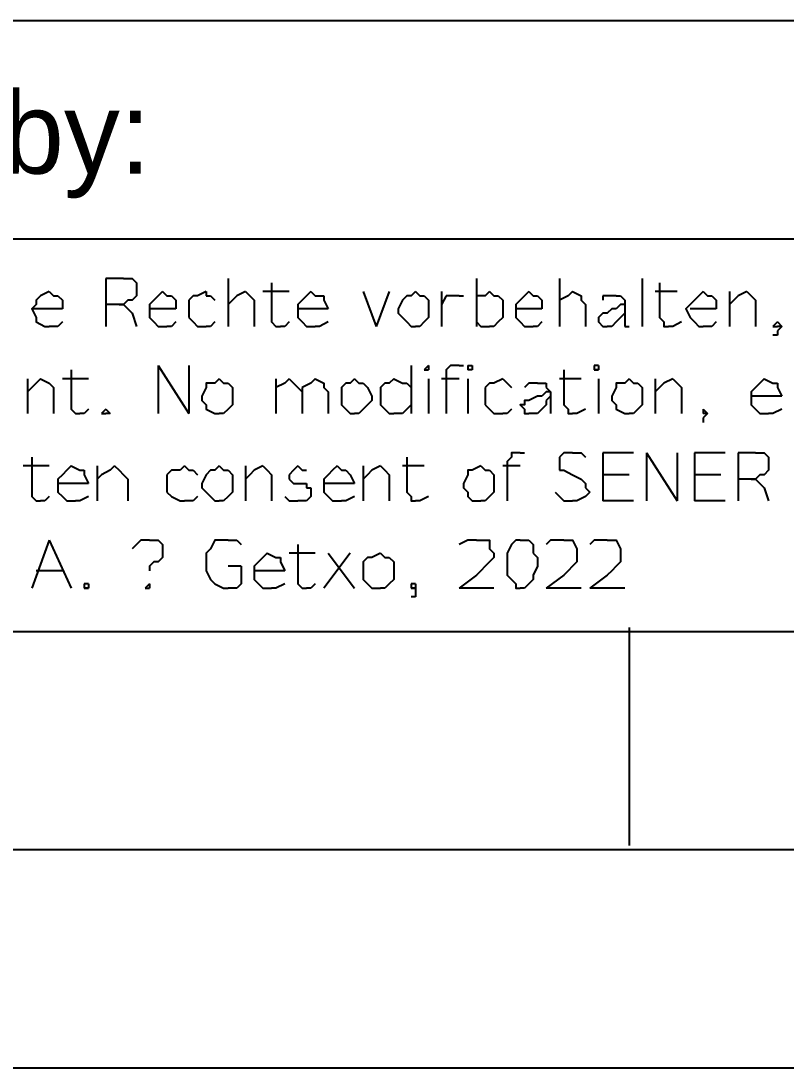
# Model space of a CAD drawing. Extents: x 0 to 594, y 0 to 420.
# Drawn here: x 523.95 to 541.5, y 0 to 24 of the extents above; entities that cross this region are included whole.
import ezdxf

# ---------------------------------------------------------------- set-up
doc = ezdxf.new("R2010")
doc.units = 0
doc.styles.add('HTX1', font='O8116901', dxfattribs={"width": 1.02})

msp = doc.modelspace()

# ---------------------------------------------------------------- linework, layer by layer
at = {"layer": 'GT_1', "flags": 128}
for points in [[(584, 24), (456, 24)], [(584, 19), (409, 19)], [(525.9, 18.1), (525.9, 17)], [(526.3, 18.1), (525.9, 18.1)], [(526.3, 18.1), (526.4, 18.1), (526.5, 18.1), (526.6, 18), (526.6, 17.8), (526.6, 17.7), (526.5, 17.6), (526.4, 17.6), (526.3, 17.5), (525.9, 17.5)], [(528.7, 18.1), (528.7, 17)], [(529.7, 18), (529.7, 17.2), (529.7, 17.1), (529.8, 17), (529.9, 17)], [(534.4, 18.1), (534.4, 17)], [(536.3, 18.1), (536.3, 17)], [(538.2, 18.1), (538.2, 17)], [(538.6, 18), (538.6, 17.2), (538.7, 17.1), (538.7, 17), (538.8, 17)], [(524.6, 17.8), (524.4, 17.7), (524.3, 17.6), (524.3, 17.5), (524.2, 17.4), (524.3, 17.2), (524.3, 17.1), (524.5, 17), (524.6, 17)], [(524.6, 17.8), (524.7, 17.7)], [(527.2, 17.8), (527.1, 17.7), (527, 17.6), (526.9, 17.5), (526.9, 17.4), (526.9, 17.2), (527, 17.1), (527.1, 17), (527.3, 17)], [(527.2, 17.8), (527.3, 17.7)], [(528.2, 17.8), (528, 17.7)], [(528.2, 17.8), (528.2, 17.7)], [(529.1, 17.8), (528.9, 17.7)], [(529.1, 17.8), (529.2, 17.7), (529.3, 17.6), (529.3, 17.5), (529.3, 17)], [(530.1, 17.8), (529.5, 17.8)], [(530.6, 17.8), (530.5, 17.7), (530.4, 17.6), (530.3, 17.5), (530.3, 17.4), (530.3, 17.2), (530.4, 17.1), (530.5, 17), (530.7, 17)], [(530.6, 17.8), (530.7, 17.7)], [(531.8, 17.8), (532.1, 17)], [(532.4, 17.8), (532.1, 17)], [(533, 17.8), (532.9, 17.7), (532.8, 17.7), (532.7, 17.6), (532.6, 17.4), (532.6, 17.3), (532.7, 17.2), (532.8, 17.1), (532.9, 17), (533, 17)], [(533, 17.8), (533.1, 17.7)], [(533.6, 17.8), (533.6, 17)], [(534.7, 17.8), (534.6, 17.7), (534.5, 17.7), (534.4, 17.7), (534.4, 17.6)], [(534.7, 17.8), (534.8, 17.7)], [(535.6, 17.8), (535.5, 17.7), (535.4, 17.6), (535.3, 17.5), (535.3, 17.4), (535.3, 17.2), (535.4, 17.1), (535.5, 17), (535.7, 17)], [(535.6, 17.8), (535.7, 17.7)], [(536.6, 17.8), (536.5, 17.7)], [(536.6, 17.8), (536.8, 17.7), (536.8, 17.6), (536.9, 17.5), (536.9, 17)], [(539, 17.8), (538.5, 17.8)], [(539.6, 17.8), (539.5, 17.7), (539.4, 17.6), (539.3, 17.5), (539.2, 17.4), (539.3, 17.2), (539.4, 17.1), (539.5, 17), (539.6, 17)], [(539.6, 17.8), (539.7, 17.7)], [(540.2, 17.8), (540.2, 17)], [(540.6, 17.8), (540.4, 17.7)], [(540.6, 17.8), (540.7, 17.7), (540.8, 17.6), (540.8, 17.5), (540.8, 17)], [(524.7, 17.7), (524.8, 17.7)], [(524.8, 17.7), (524.9, 17.6)], [(524.9, 17.6), (524.9, 17.4)], [(527.3, 17.7), (527.4, 17.7)], [(527.4, 17.7), (527.5, 17.6)], [(527.5, 17.6), (527.5, 17.4)], [(527.9, 17.7), (527.8, 17.6)], [(527.8, 17.6), (527.8, 17.4)], [(528, 17.7), (527.9, 17.7)], [(528.2, 17.7), (528.3, 17.7)], [(528.3, 17.7), (528.4, 17.6)], [(528.8, 17.6), (528.7, 17.5)], [(528.9, 17.7), (528.8, 17.6)], [(530.7, 17.7), (530.9, 17.7)], [(530.9, 17.7), (530.9, 17.6)], [(530.9, 17.6), (531, 17.4)], [(533.1, 17.7), (533.2, 17.7)], [(533.2, 17.7), (533.3, 17.6)], [(533.3, 17.6), (533.3, 17.4)], [(533.7, 17.7), (533.6, 17.5)], [(533.9, 17.7), (533.7, 17.7)], [(534, 17.7), (533.9, 17.7)], [(534, 17.7), (534.1, 17.7)], [(534.8, 17.7), (534.9, 17.7)], [(534.9, 17.7), (535, 17.6)], [(535, 17.6), (535, 17.4)], [(535.7, 17.7), (535.8, 17.7)], [(535.8, 17.7), (535.9, 17.6)], [(535.9, 17.6), (535.9, 17.4)], [(536.5, 17.7), (536.3, 17.6)], [(536.3, 17.6), (536.3, 17.5)], [(537.3, 17.7), (537.3, 17.6)], [(537.5, 17.7), (537.3, 17.7)], [(537.6, 17.7), (537.5, 17.7)], [(537.6, 17.7), (537.7, 17.7)], [(537.7, 17.7), (537.8, 17.6)], [(537.8, 17.6), (537.8, 17.5)], [(539.7, 17.7), (539.8, 17.7)], [(539.8, 17.7), (539.9, 17.6)], [(539.9, 17.6), (539.9, 17.4)], [(540.3, 17.6), (540.2, 17.5)], [(540.4, 17.7), (540.3, 17.6)], [(524.9, 17.4), (524.2, 17.4)], [(526.2, 17.5), (526.3, 17.5)], [(526.3, 17.5), (526.4, 17.4)], [(526.4, 17.4), (526.5, 17.3)], [(526.5, 17.3), (526.6, 17)], [(527.5, 17.4), (526.9, 17.4)], [(527.8, 17.4), (527.8, 17.3)], [(527.8, 17.3), (527.8, 17.2)], [(531, 17.4), (530.3, 17.4)], [(533.3, 17.4), (533.3, 17.3)], [(533.3, 17.3), (533.3, 17.2)], [(535, 17.4), (535, 17.3)], [(535, 17.3), (535, 17.2)], [(535.9, 17.4), (535.3, 17.4)], [(537.6, 17.4), (537.5, 17.4), (537.4, 17.3), (537.3, 17.3), (537.2, 17.2), (537.2, 17.2), (537.2, 17.1), (537.3, 17), (537.4, 17)], [(537.7, 17.5), (537.6, 17.4)], [(537.8, 17.5), (537.7, 17.5)], [(537.8, 17.3), (537.7, 17.2)], [(537.8, 17.5), (537.8, 17.1)], [(537.8, 17.5), (537.8, 17.5)], [(537.8, 17.4), (537.8, 17.3)], [(539.9, 17.4), (539.3, 17.4)], [(524.9, 17.1), (524.8, 17)], [(527.5, 17.1), (527.4, 17)], [(527.8, 17.2), (527.9, 17.1)], [(527.9, 17.1), (528, 17)], [(528.4, 17.1), (528.3, 17)], [(530.1, 17.1), (530, 17)], [(531, 17.1), (530.8, 17)], [(533.2, 17.1), (533.1, 17)], [(533.3, 17.2), (533.2, 17.1)], [(534.4, 17.2), (534.4, 17.1), (534.5, 17), (534.6, 17), (534.7, 17)], [(534.9, 17.1), (534.8, 17)], [(535, 17.2), (534.9, 17.1)], [(535.9, 17.1), (535.8, 17)], [(537.6, 17.1), (537.5, 17)], [(537.7, 17.2), (537.6, 17.1)], [(537.8, 17.1), (537.8, 17)], [(539.1, 17.1), (538.9, 17)], [(539.9, 17.1), (539.8, 17)], [(541.3, 17.1), (541.2, 17)], [(541.3, 17.1), (541.4, 17)], [(541.3, 17.1), (541.3, 17.1)], [(541.3, 17.1), (541.3, 17.1)], [(541.3, 17.1), (541.3, 17.1)], [(524.8, 17), (524.6, 17)], [(527.4, 17), (527.3, 17)], [(528, 17), (528.2, 17), (528.2, 17)], [(528.3, 17), (528.2, 17)], [(530, 17), (529.9, 17)], [(530.8, 17), (530.7, 17)], [(533.1, 17), (533, 17)], [(534.8, 17), (534.7, 17)], [(535.8, 17), (535.7, 17)], [(537.5, 17), (537.4, 17)], [(537.8, 17), (537.9, 17)], [(538.9, 17), (538.8, 17)], [(539.8, 17), (539.6, 17)], [(541.2, 17), (541.3, 17)], [(541.3, 16.8), (541.2, 16.8)], [(541.3, 17), (541.3, 17)], [(541.3, 17), (541.3, 17)], [(541.4, 17), (541.3, 17)], [(541.4, 17), (541.3, 16.9)], [(541.3, 17), (541.3, 17)], [(541.3, 17), (541.3, 17)], [(541.3, 16.9), (541.3, 16.8)], [(527.1, 16.1), (527.1, 15)], [(527.1, 16.1), (527.8, 15)], [(527.8, 16.1), (527.8, 15)], [(532.9, 16.1), (532.9, 15)], [(533.3, 16.1), (533.2, 16)], [(533.3, 16.1), (533.3, 16)], [(533.3, 16.1), (533.3, 16.1)], [(533.3, 16.1), (533.3, 16.1)], [(533.3, 16.1), (533.3, 16.1)], [(534, 16.1), (533.9, 16.1), (533.8, 16.1), (533.7, 16), (533.7, 15.9), (533.7, 15)], [(534, 16.1), (534.1, 16.1)], [(534, 16.1), (534, 16.1)], [(534, 16.1), (534, 16.1)], [(534.2, 16.1), (534.3, 16.1)], [(534.2, 16.1), (534.2, 16.1)], [(534.2, 16.1), (534.2, 16)], [(534.2, 16.1), (534.2, 16.1)], [(534.3, 16.1), (534.3, 16)], [(537.2, 16.1), (537.1, 16.1)], [(537.1, 16.1), (537.1, 16)], [(537.2, 16.1), (537.2, 16)], [(537.2, 16.1), (537.2, 16.1)], [(537.2, 16.1), (537.2, 16.1)], [(525.1, 16), (525.1, 15.2), (525.1, 15.1), (525.2, 15), (525.3, 15)], [(533.2, 16), (533.3, 16)], [(533.3, 16), (533.3, 16)], [(533.3, 16), (533.3, 16)], [(533.3, 16), (533.3, 16)], [(533.3, 16), (533.3, 16)], [(533.3, 16), (533.3, 16)], [(534.3, 16), (534.2, 16)], [(534.2, 16), (534.2, 16)], [(534.2, 16), (534.2, 16)], [(534.2, 16), (534.2, 16)], [(534.3, 16), (534.2, 16)], [(534.3, 16), (534.3, 16)], [(536.4, 16), (536.4, 15.2), (536.5, 15.1), (536.5, 15), (536.6, 15)], [(537.1, 16), (537.1, 16)], [(537.1, 16), (537.2, 16)], [(537.2, 16), (537.1, 16)], [(537.2, 16), (537.1, 16)], [(537.2, 16), (537.2, 16)], [(537.2, 16), (537.2, 16)], [(524.1, 15.8), (524.1, 15)], [(524.2, 15.6), (524.1, 15.5)], [(524.3, 15.7), (524.2, 15.6)], [(524.4, 15.8), (524.3, 15.7)], [(524.4, 15.8), (524.6, 15.7), (524.7, 15.6), (524.7, 15.5), (524.7, 15)], [(525.5, 15.8), (524.9, 15.8)], [(528.5, 15.8), (528.4, 15.7), (528.2, 15.7), (528.2, 15.6), (528.1, 15.4), (528.1, 15.3), (528.2, 15.2), (528.2, 15.1), (528.4, 15), (528.5, 15)], [(528.5, 15.8), (528.6, 15.7)], [(528.6, 15.7), (528.7, 15.7)], [(528.7, 15.7), (528.8, 15.6)], [(528.8, 15.6), (528.8, 15.4)], [(529.8, 15.8), (529.8, 15)], [(530, 15.7), (529.8, 15.6)], [(529.8, 15.6), (529.8, 15.5)], [(530.1, 15.8), (530, 15.7)], [(530.1, 15.8), (530.2, 15.7), (530.3, 15.6), (530.4, 15.5), (530.4, 15)], [(530.6, 15.7), (530.4, 15.6)], [(530.4, 15.6), (530.4, 15.5)], [(530.7, 15.8), (530.6, 15.7)], [(530.7, 15.8), (530.9, 15.7), (530.9, 15.6), (531, 15.5), (531, 15)], [(531.6, 15.8), (531.5, 15.7), (531.4, 15.7), (531.3, 15.6), (531.3, 15.4), (531.3, 15.3), (531.3, 15.2), (531.4, 15.1), (531.5, 15), (531.6, 15)], [(531.6, 15.8), (531.7, 15.7)], [(531.7, 15.7), (531.8, 15.7)], [(531.8, 15.7), (531.9, 15.6)], [(531.9, 15.6), (532, 15.4)], [(532.5, 15.8), (532.4, 15.7), (532.3, 15.7), (532.2, 15.6), (532.2, 15.4), (532.2, 15.3), (532.2, 15.2), (532.3, 15.1), (532.4, 15), (532.5, 15)], [(532.5, 15.8), (532.7, 15.7)], [(532.7, 15.7), (532.8, 15.7)], [(532.7, 15.7), (532.7, 15.7)], [(532.8, 15.7), (532.9, 15.6)], [(533.3, 15.8), (533.3, 15)], [(534, 15.8), (533.6, 15.8)], [(534.2, 15.8), (534.2, 15)], [(534.7, 15.7), (534.6, 15.6)], [(534.6, 15.6), (534.6, 15.4)], [(534.8, 15.7), (534.7, 15.7)], [(535, 15.8), (534.8, 15.7)], [(535, 15.8), (535.1, 15.7)], [(535.1, 15.7), (535.2, 15.6)], [(535.1, 15.7), (535.1, 15.7)], [(535.6, 15.7), (535.5, 15.6)], [(535.7, 15.7), (535.6, 15.7)], [(535.8, 15.7), (535.7, 15.7)], [(535.8, 15.7), (536, 15.7)], [(536, 15.7), (536, 15.6)], [(536, 15.6), (536.1, 15.5)], [(536.8, 15.8), (536.3, 15.8)], [(537.2, 15.8), (537.2, 15)], [(537.9, 15.8), (537.8, 15.7), (537.6, 15.7), (537.6, 15.6), (537.5, 15.4), (537.5, 15.3), (537.6, 15.2), (537.6, 15.1), (537.8, 15), (537.9, 15)], [(537.9, 15.8), (538, 15.7)], [(538, 15.7), (538.1, 15.7)], [(538.1, 15.7), (538.2, 15.6)], [(538.2, 15.6), (538.2, 15.4)], [(538.5, 15.8), (538.5, 15)], [(538.6, 15.6), (538.5, 15.5)], [(538.7, 15.7), (538.6, 15.6)], [(538.9, 15.8), (538.7, 15.7)], [(538.9, 15.8), (539, 15.7), (539.1, 15.6), (539.1, 15.5), (539.1, 15)], [(541, 15.8), (540.9, 15.7), (540.8, 15.6), (540.7, 15.5), (540.7, 15.4), (540.7, 15.2), (540.8, 15.1), (540.9, 15), (541.1, 15)], [(541, 15.8), (541.2, 15.7)], [(541.2, 15.7), (541.3, 15.7)], [(541.3, 15.7), (541.3, 15.6)], [(541.3, 15.6), (541.4, 15.4)], [(528.8, 15.4), (528.8, 15.3)], [(532, 15.4), (532, 15.3)], [(534.6, 15.4), (534.6, 15.3)], [(535.9, 15.4), (535.8, 15.4), (535.6, 15.3), (535.5, 15.3), (535.5, 15.2), (535.4, 15.2), (535.5, 15.1), (535.5, 15), (535.6, 15)], [(536, 15.5), (535.9, 15.4)], [(536.1, 15.5), (536, 15.5)], [(536, 15.5), (536, 15.5)], [(536.1, 15.4), (536, 15.3)], [(536.1, 15.5), (536.1, 15.1)], [(538.2, 15.4), (538.2, 15.3)], [(541.4, 15.4), (540.7, 15.4)], [(528.8, 15.2), (528.7, 15.1)], [(528.8, 15.3), (528.8, 15.2)], [(531.9, 15.2), (531.8, 15.1)], [(532, 15.3), (531.9, 15.2)], [(532.9, 15.2), (532.8, 15.1)], [(534.6, 15.3), (534.6, 15.2)], [(534.6, 15.2), (534.7, 15.1)], [(536, 15.2), (535.9, 15.1)], [(536, 15.3), (536, 15.2)], [(538.2, 15.2), (538.1, 15.1)], [(538.2, 15.3), (538.2, 15.2)], [(525.4, 15), (525.3, 15)], [(525.5, 15.1), (525.4, 15)], [(525.9, 15.1), (525.8, 15)], [(525.8, 15), (525.9, 15)], [(525.9, 15.1), (526, 15)], [(525.9, 15.1), (525.9, 15.1)], [(525.9, 15.1), (525.9, 15.1)], [(525.9, 15.1), (525.9, 15.1)], [(525.9, 15), (525.9, 15)], [(526, 15), (525.9, 15)], [(525.9, 15), (525.9, 15)], [(525.9, 15), (525.9, 15)], [(525.9, 15), (525.9, 15)], [(528.6, 15), (528.5, 15)], [(528.7, 15.1), (528.6, 15)], [(531.7, 15), (531.6, 15)], [(531.8, 15.1), (531.7, 15)], [(532.7, 15), (532.5, 15)], [(532.8, 15.1), (532.7, 15)], [(532.7, 15), (532.7, 15)], [(534.7, 15.1), (534.8, 15)], [(534.8, 15), (535, 15)], [(535.1, 15), (535, 15)], [(535.2, 15.1), (535.1, 15)], [(535.1, 15), (535.1, 15)], [(535.8, 15), (535.6, 15)], [(535.9, 15.1), (535.8, 15)], [(536.1, 15.1), (536.1, 15)], [(536.1, 15), (536.1, 15)], [(536.7, 15), (536.6, 15)], [(536.9, 15.1), (536.7, 15)], [(538, 15), (537.9, 15)], [(538.1, 15.1), (538, 15)], [(539.6, 15.1), (539.7, 15)], [(539.6, 15.1), (539.6, 15.1)], [(539.6, 15.1), (539.6, 15.1)], [(539.6, 15.1), (539.6, 15)], [(539.6, 15.1), (539.6, 15.1)], [(539.6, 15), (539.6, 15)], [(539.6, 15), (539.6, 15)], [(539.6, 15), (539.6, 15)], [(539.7, 15), (539.6, 15)], [(539.7, 15), (539.6, 14.9)], [(539.6, 15), (539.6, 15)], [(539.6, 15), (539.6, 15)], [(539.6, 14.9), (539.6, 14.8)], [(541.2, 15), (541.1, 15)], [(541.4, 15.1), (541.2, 15)], [(539.6, 14.8), (539.6, 14.8)], [(524.2, 14), (524.2, 13.2), (524.2, 13.1), (524.3, 13), (524.4, 13)], [(532.8, 14), (532.8, 13.2), (532.9, 13.1), (532.9, 13), (533, 13)], [(535.4, 14.1), (535.3, 14.1), (535.2, 14.1), (535.2, 14), (535.1, 13.9), (535.1, 13)], [(535.4, 14.1), (535.5, 14.1)], [(535.4, 14.1), (535.4, 14.1)], [(535.5, 14.1), (535.5, 14.1)], [(536.4, 14.1), (536.3, 14)], [(536.3, 14), (536.3, 13.9)], [(536.5, 14.1), (536.4, 14.1)], [(536.6, 14.1), (536.5, 14.1)], [(536.6, 14.1), (536.7, 14.1), (536.8, 14.1), (536.9, 14)], [(538, 14.1), (537.3, 14.1)], [(537.3, 14.1), (537.3, 13)], [(538.3, 14.1), (538.3, 13)], [(538.3, 14.1), (539, 13)], [(539, 14.1), (539, 13)], [(540.1, 14.1), (539.4, 14.1)], [(539.4, 14.1), (539.4, 13)], [(540.4, 14.1), (540.4, 13)], [(540.8, 14.1), (540.4, 14.1)], [(540.8, 14.1), (540.9, 14.1), (541, 14.1), (541.1, 14), (541.1, 13.8), (541.1, 13.7), (541, 13.6), (540.9, 13.6), (540.8, 13.5), (540.4, 13.5)], [(524.6, 13.8), (524, 13.8)], [(525.1, 13.8), (525, 13.7), (524.9, 13.6), (524.8, 13.5), (524.8, 13.4), (524.8, 13.2), (524.9, 13.1), (525, 13), (525.2, 13)], [(525.1, 13.8), (525.3, 13.7)], [(525.3, 13.7), (525.4, 13.7)], [(525.4, 13.7), (525.4, 13.6)], [(525.7, 13.8), (525.7, 13)], [(526, 13.7), (525.8, 13.6)], [(526.1, 13.8), (526, 13.7)], [(526.1, 13.8), (526.2, 13.7), (526.3, 13.6), (526.4, 13.5), (526.4, 13)], [(527.4, 13.7), (527.3, 13.6)], [(527.6, 13.7), (527.4, 13.7)], [(527.7, 13.8), (527.6, 13.7)], [(527.7, 13.8), (527.8, 13.7)], [(527.8, 13.7), (527.9, 13.7)], [(527.9, 13.7), (528, 13.6)], [(528.5, 13.8), (528.4, 13.7), (528.3, 13.7), (528.2, 13.6), (528.1, 13.4), (528.1, 13.3), (528.2, 13.2), (528.3, 13.1), (528.4, 13), (528.5, 13)], [(528.5, 13.8), (528.6, 13.7)], [(528.6, 13.7), (528.7, 13.7)], [(528.7, 13.7), (528.8, 13.6)], [(529.1, 13.8), (529.1, 13)], [(529.3, 13.7), (529.2, 13.6)], [(529.5, 13.8), (529.3, 13.7)], [(529.5, 13.8), (529.6, 13.7), (529.7, 13.6), (529.7, 13.5), (529.7, 13)], [(530.2, 13.7), (530.1, 13.6)], [(530.3, 13.8), (530.2, 13.7)], [(530.2, 13.7), (530.2, 13.7)], [(530.3, 13.8), (530.4, 13.7), (530.5, 13.7)], [(531.2, 13.8), (531.1, 13.7), (531, 13.6), (530.9, 13.5), (530.9, 13.4), (530.9, 13.2), (531, 13.1), (531.1, 13), (531.3, 13)], [(531.2, 13.8), (531.3, 13.7)], [(531.3, 13.7), (531.4, 13.7)], [(531.4, 13.7), (531.5, 13.6)], [(531.8, 13.8), (531.8, 13)], [(532, 13.7), (531.9, 13.6)], [(532.2, 13.8), (532, 13.7)], [(532.2, 13.8), (532.3, 13.7), (532.4, 13.6), (532.4, 13.5), (532.4, 13)], [(533.2, 13.8), (532.7, 13.8)], [(534.5, 13.8), (534.3, 13.7), (534.2, 13.7), (534.2, 13.6), (534.1, 13.4), (534.1, 13.3), (534.2, 13.2), (534.2, 13.1), (534.3, 13), (534.5, 13)], [(534.5, 13.8), (534.6, 13.7)], [(534.6, 13.7), (534.7, 13.7)], [(534.7, 13.7), (534.8, 13.6)], [(535.4, 13.8), (535, 13.8)], [(536.3, 13.9), (536.3, 13.8)], [(536.3, 13.8), (536.3, 13.7)], [(536.3, 13.7), (536.4, 13.7)], [(536.4, 13.7), (536.6, 13.6)], [(525.4, 13.6), (525.5, 13.4)], [(525.8, 13.6), (525.7, 13.5)], [(527.3, 13.6), (527.3, 13.4)], [(528.8, 13.6), (528.8, 13.4)], [(529.2, 13.6), (529.1, 13.5)], [(530.1, 13.6), (530.1, 13.5)], [(530.1, 13.6), (530.1, 13.6)], [(530.1, 13.5), (530.2, 13.4)], [(530.1, 13.5), (530.1, 13.5)], [(531.5, 13.6), (531.6, 13.4)], [(531.9, 13.6), (531.8, 13.5)], [(534.8, 13.6), (534.8, 13.4)], [(536.6, 13.6), (536.8, 13.5)], [(536.8, 13.5), (536.9, 13.4)], [(537.9, 13.6), (537.3, 13.6)], [(540, 13.6), (539.4, 13.6)], [(540.7, 13.5), (540.8, 13.5)], [(540.8, 13.5), (540.9, 13.4)], [(525.5, 13.4), (524.8, 13.4)], [(527.3, 13.4), (527.3, 13.3)], [(527.3, 13.3), (527.3, 13.2)], [(527.3, 13.2), (527.4, 13.1)], [(528.8, 13.2), (528.7, 13.1)], [(528.8, 13.4), (528.8, 13.3)], [(528.8, 13.3), (528.8, 13.2)], [(530.2, 13.4), (530.3, 13.4)], [(530.3, 13.4), (530.5, 13.4)], [(530.5, 13.4), (530.5, 13.3)], [(530.5, 13.3), (530.6, 13.3)], [(530.6, 13.3), (530.6, 13.2)], [(530.6, 13.2), (530.6, 13.1)], [(531.6, 13.4), (530.9, 13.4)], [(534.8, 13.2), (534.7, 13.1)], [(534.8, 13.4), (534.8, 13.3)], [(534.8, 13.3), (534.8, 13.2)], [(536.2, 13.2), (536.3, 13.1), (536.4, 13), (536.5, 13), (536.6, 13)], [(536.9, 13.4), (536.9, 13.3)], [(536.9, 13.3), (537, 13.2)], [(537, 13.2), (536.9, 13.1)], [(540.9, 13.4), (541, 13.3)], [(541, 13.3), (541.1, 13)], [(524.5, 13), (524.4, 13)], [(524.6, 13.1), (524.5, 13)], [(525.3, 13), (525.2, 13)], [(525.5, 13.1), (525.3, 13)], [(527.4, 13.1), (527.6, 13)], [(527.6, 13), (527.7, 13)], [(527.8, 13), (527.7, 13)], [(527.9, 13), (527.8, 13)], [(528, 13.1), (527.9, 13)], [(528.6, 13), (528.5, 13)], [(528.7, 13.1), (528.6, 13)], [(530, 13.1), (530.1, 13), (530.2, 13), (530.3, 13)], [(530.4, 13), (530.3, 13)], [(530.5, 13), (530.4, 13)], [(530.6, 13.1), (530.5, 13)], [(531.4, 13), (531.3, 13)], [(531.6, 13.1), (531.4, 13)], [(533.1, 13), (533, 13)], [(533.3, 13.1), (533.1, 13)], [(534.6, 13), (534.5, 13)], [(534.7, 13.1), (534.6, 13)], [(536.7, 13), (536.6, 13)], [(536.9, 13.1), (536.7, 13)], [(536.9, 13.1), (536.9, 13.1)], [(538, 13), (537.3, 13)], [(540.1, 13), (539.4, 13)], [(524.6, 12.1), (524.2, 11)], [(524.6, 12.1), (525.1, 11)], [(526.6, 12), (526.5, 11.9)], [(526.7, 12.1), (526.6, 12)], [(526.8, 12.1), (526.7, 12.1)], [(526.9, 12.1), (526.8, 12.1)], [(526.9, 12.1), (527, 12.1), (527.1, 12.1), (527.2, 12), (527.2, 11.8), (527.2, 11.7), (527.1, 11.6), (527, 11.6), (526.9, 11.5), (526.9, 11.4)], [(528.7, 12.1), (528.6, 12.1), (528.4, 12.1), (528.3, 11.9), (528.2, 11.8), (528.2, 11.6), (528.2, 11.4), (528.3, 11.2), (528.4, 11.1), (528.6, 11), (528.7, 11)], [(528.7, 12.1), (528.8, 12.1)], [(528.8, 12.1), (528.9, 12.1)], [(528.9, 12.1), (529, 12)], [(530.3, 12), (530.3, 11.2), (530.3, 11.1), (530.4, 11), (530.5, 11)], [(534.2, 12.1), (534, 12)], [(534.4, 12.1), (534.5, 12.1), (534.7, 12.1), (534.7, 11.9), (534.8, 11.8), (534.8, 11.7), (534.7, 11.6), (534.7, 11.6), (534.6, 11.5), (534.5, 11.4), (534.4, 11.3), (534, 11)], [(534.3, 12.1), (534.2, 12.1)], [(534.4, 12.1), (534.3, 12.1)], [(535.4, 12.1), (535.3, 12.1), (535.3, 12.1), (535.2, 12), (535.1, 11.8), (535.1, 11.7), (535.1, 11.5), (535.1, 11.3), (535.2, 11.2), (535.3, 11.1), (535.3, 11), (535.4, 11)], [(535.4, 12.1), (535.5, 12.1)], [(535.5, 12.1), (535.6, 12.1)], [(535.6, 12.1), (535.7, 12)], [(535.7, 12), (535.7, 11.8)], [(536.1, 12.1), (536, 12)], [(536.4, 12.1), (536.5, 12.1), (536.6, 12.1), (536.7, 11.9), (536.7, 11.8), (536.7, 11.7), (536.7, 11.6), (536.7, 11.6), (536.6, 11.5), (536.5, 11.4), (536.4, 11.3), (536, 11)], [(536.3, 12.1), (536.1, 12.1)], [(536.4, 12.1), (536.3, 12.1)], [(537.1, 12.1), (537, 12)], [(537.4, 12.1), (537.5, 12.1), (537.6, 12.1), (537.7, 11.9), (537.7, 11.8), (537.7, 11.7), (537.7, 11.6), (537.7, 11.6), (537.6, 11.5), (537.5, 11.4), (537.4, 11.3), (537, 11)], [(537.3, 12.1), (537.1, 12.1)], [(537.4, 12.1), (537.3, 12.1)], [(529.6, 11.8), (529.5, 11.7), (529.4, 11.6), (529.3, 11.5), (529.3, 11.4), (529.3, 11.2), (529.4, 11.1), (529.5, 11), (529.7, 11)], [(529.6, 11.8), (529.8, 11.7)], [(530.7, 11.8), (530.1, 11.8)], [(531.5, 11.8), (530.9, 11)], [(531, 11.8), (531.6, 11)], [(532.2, 11.8), (532, 11.7), (531.9, 11.7), (531.8, 11.6), (531.8, 11.4), (531.8, 11.3), (531.8, 11.2), (531.9, 11.1), (532, 11), (532.2, 11)], [(532.2, 11.8), (532.3, 11.7)], [(535.7, 11.8), (535.8, 11.7)], [(529.8, 11.7), (529.9, 11.7)], [(529.9, 11.7), (529.9, 11.6)], [(529.9, 11.6), (530, 11.4)], [(532.3, 11.7), (532.4, 11.7)], [(532.4, 11.7), (532.5, 11.6)], [(532.5, 11.6), (532.5, 11.4)], [(535.8, 11.7), (535.8, 11.5)], [(524.9, 11.4), (524.3, 11.4)], [(529, 11.5), (528.7, 11.5)], [(529, 11.5), (529, 11.1)], [(530, 11.4), (529.3, 11.4)], [(532.5, 11.4), (532.5, 11.3)], [(532.5, 11.3), (532.5, 11.2)], [(535.8, 11.5), (535.7, 11.3)], [(535.7, 11.3), (535.7, 11.2)], [(525.5, 11.1), (525.4, 11.1)], [(525.4, 11.1), (525.4, 11)], [(525.5, 11.1), (525.4, 11.1)], [(525.5, 11.1), (525.5, 11)], [(525.5, 11.1), (525.5, 11.1)], [(526.9, 11.1), (526.8, 11)], [(526.9, 11.1), (526.9, 11.1)], [(526.9, 11.1), (526.9, 11)], [(526.9, 11.1), (526.9, 11.1)], [(526.9, 11.1), (526.9, 11.1)], [(529, 11.1), (528.9, 11)], [(530, 11.1), (529.8, 11)], [(530.7, 11.1), (530.6, 11)], [(532.4, 11.1), (532.3, 11)], [(532.5, 11.2), (532.4, 11.1)], [(533, 11.1), (532.9, 11.1)], [(532.9, 11.1), (532.9, 11)], [(533, 11.1), (532.9, 11.1)], [(533, 11.1), (533, 11)], [(533, 11.1), (533, 11.1)], [(535.6, 11.1), (535.5, 11)], [(535.7, 11.2), (535.6, 11.1)], [(525.4, 11), (525.4, 11)], [(525.4, 11), (525.5, 11)], [(525.5, 11), (525.4, 11)], [(525.5, 11), (525.4, 11)], [(525.5, 11), (525.5, 11)], [(525.5, 11), (525.5, 11)], [(526.8, 11), (526.9, 11)], [(526.9, 11), (526.9, 11)], [(526.9, 11), (526.9, 11)], [(526.9, 11), (526.9, 11)], [(526.9, 11), (526.9, 11)], [(526.9, 11), (526.9, 11)], [(528.8, 11), (528.7, 11)], [(528.9, 11), (528.8, 11)], [(529.8, 11), (529.7, 11)], [(530.6, 11), (530.5, 11)], [(532.3, 11), (532.2, 11)], [(532.9, 11), (532.9, 11)], [(532.9, 11), (533, 11)], [(533, 11), (532.9, 11)], [(533, 11), (532.9, 11)], [(533, 10.8), (532.9, 10.8)], [(533, 11), (533, 11)], [(533, 11), (533, 11)], [(533, 11), (533, 10.9)], [(533, 10.9), (533, 10.8)], [(534.8, 11), (534, 11)], [(535.5, 11), (535.4, 11)], [(536.8, 11), (536, 11)], [(537.8, 11), (537, 11)], [(537.9, 10.1), (537.9, 5.1)], [(584, 10), (25, 10)], [(589, 5), (20, 5)], [(594, 0), (0, 0)], [(594, 0), (0, 0)], [(594, 0), (0, 0)]]:
    msp.add_lwpolyline(points, dxfattribs=at)

# ---------------------------------------------------------------- texts
at = {"layer": 'GT_1', "style": 'HTX1', "width": 1.02}
msp.add_text('Replaced by:', height=1.875, dxfattribs=at).set_placement((512, 20.5))

doc.saveas('drawing.dxf')
